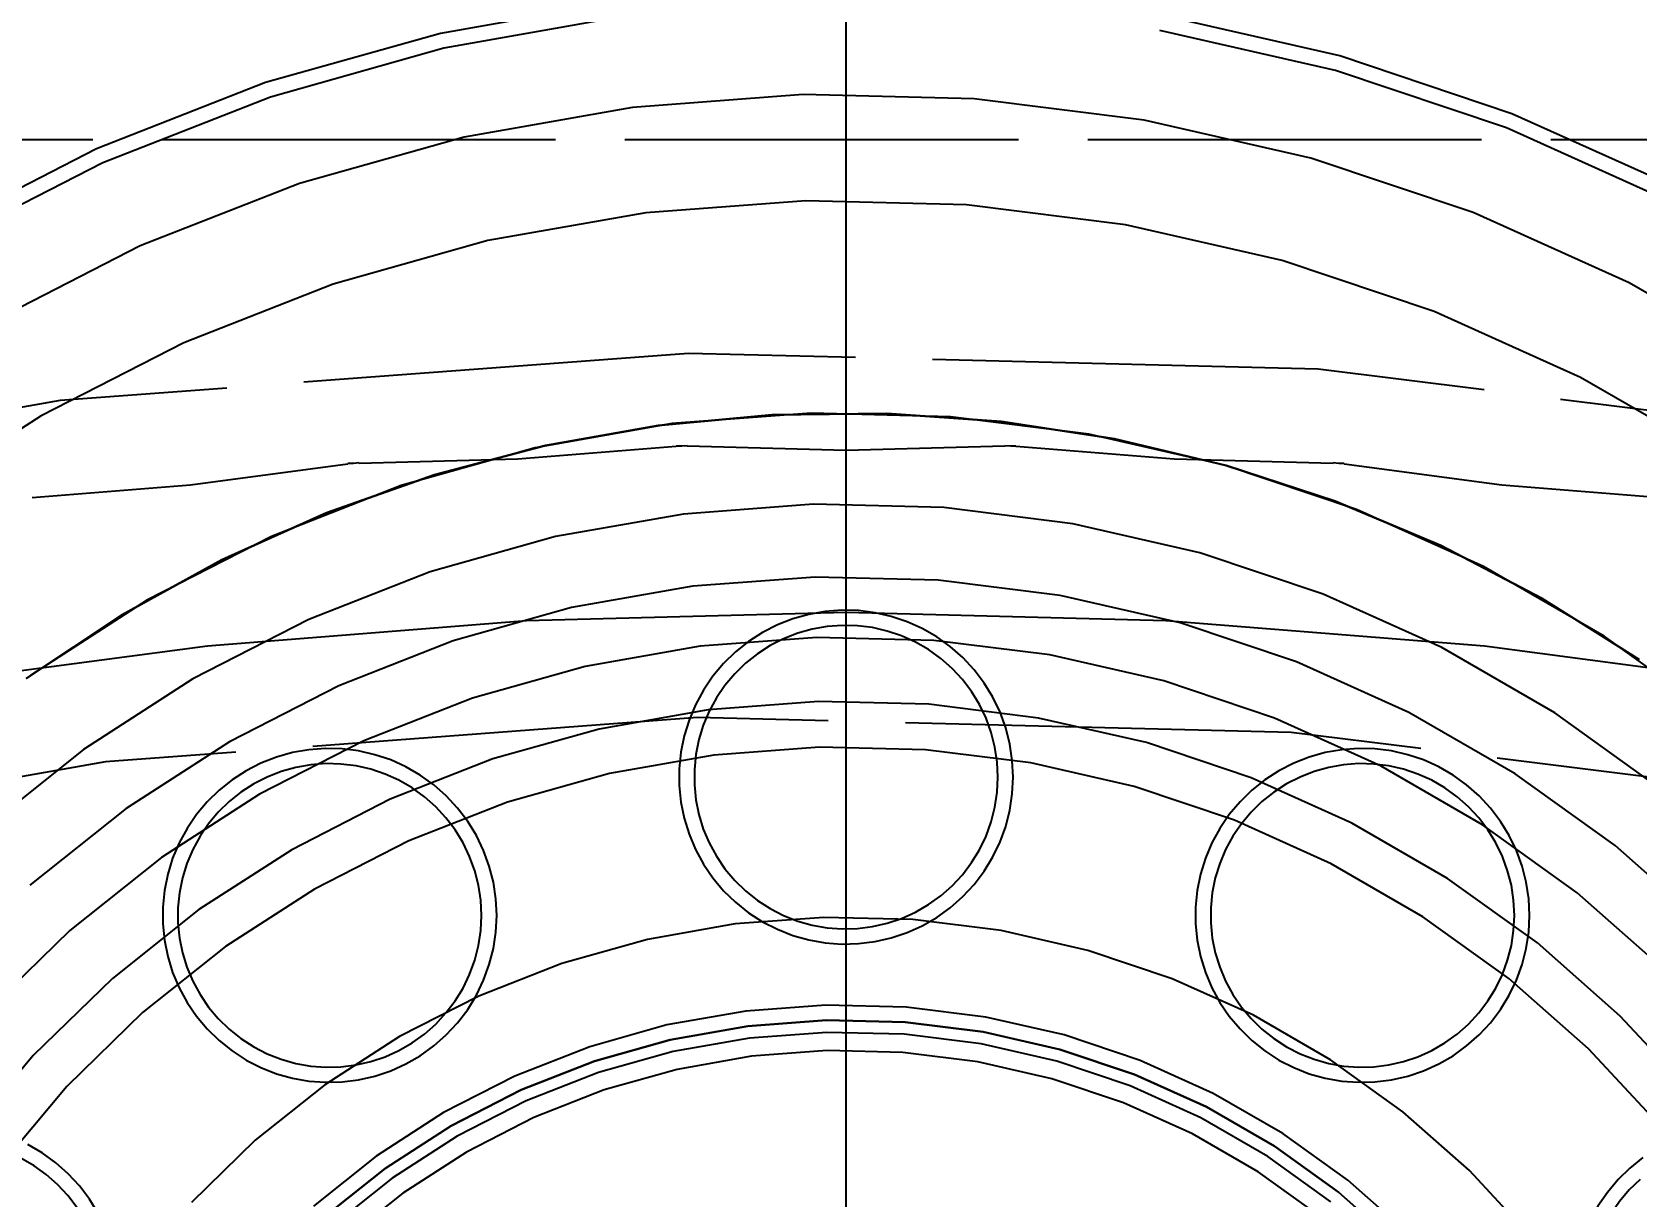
# Model space of a CAD drawing. Header units: millimetres. Extents: x -9 to 243, y -53 to 196.
# Drawn here: x 22.57 to 27.85, y 147.72 to 151.55 of the extents above; entities that cross this region are included whole.
import ezdxf

# ---------------------------------------------------------------- set-up
doc = ezdxf.new("R2010")
doc.units = ezdxf.units.MM
doc.linetypes.add('DASHED', pattern=[1.524, 1.27, -0.254])
doc.layers.add('DIMS', color=3, linetype='CONTINUOUS')
doc.layers.add('HIDDEN', color=8, linetype='DASHED')
doc.styles.add('OpenSansCondensed-Light', font='OpenSansCondensed-Light.ttf')
doc.dimstyles.new('EZDXF', dxfattribs={"dimtxt": 0.25, "dimasz": 0.175, "dimexe": 0.375, "dimexo": 0.125, "dimgap": 0.1, "dimtad": 1, "dimlfac": 100, "dimzin": 12, "dimdsep": 46, "dimtxsty": 'OpenSansCondensed-Light', "dimblk": 'ARCHTICK', "dimcen": 2.5, "dimazin": 3, "dimtfac": 0.5, "dimtmove": 2, "dimatfit": 3})

# ---------------------------------------------------------------- blocks, each defined once
blk = doc.blocks.new('_ARCHTICK')
at = {"color": 0, "linetype": 'BYBLOCK', "const_width": 0.15}
blk.add_lwpolyline([(-0.5, -0.5), (0.5, 0.5)], dxfattribs=at)

msp = doc.modelspace()

# ---------------------------------------------------------------- linework, layer by layer
at = {"layer": 'HIDDEN'}
for points in [[(24.50394, 151.65344), (23.91487, 151.54957), (23.33908, 151.38756), (22.78228, 151.16904), (22.25, 150.89615), (21.74754, 150.57163), (21.27988, 150.19869), (20.85169, 149.78104), (20.4672, 149.32283), (20.13025, 148.82861), (19.84419, 148.3033), (19.61184, 147.75212)], [(24.50394, 151.65344), (23.91487, 151.54957), (23.33908, 151.38756), (22.78228, 151.16904), (22.25, 150.89615), (21.74754, 150.57163), (21.27988, 150.19869), (20.85169, 149.78104), (20.4672, 149.32283), (20.13025, 148.82861), (19.84419, 148.3033), (19.61184, 147.75212)], [(24.50394, 151.65344), (23.91487, 151.54957), (23.33908, 151.38756), (22.78228, 151.16904), (22.25, 150.89615), (21.74754, 150.57163), (21.27988, 150.19869), (20.85169, 149.78104), (20.4672, 149.32283), (20.13025, 148.82861), (19.84419, 148.3033), (19.61184, 147.75212)], [(24.50394, 151.65344), (23.91487, 151.54957), (23.33908, 151.38756), (22.78228, 151.16904), (22.25, 150.89615), (21.74754, 150.57163), (21.27988, 150.19869), (20.85169, 149.78104), (20.4672, 149.32283), (20.13025, 148.82861), (19.84419, 148.3033), (19.61184, 147.75212)], [(24.51015, 151.60382), (23.926, 151.50082), (23.355, 151.34017), (22.80284, 151.12346), (22.275, 150.85285), (21.77673, 150.53103), (21.31297, 150.1612), (20.88834, 149.74703), (20.50706, 149.29264), (20.17292, 148.80254), (19.88924, 148.28161), (19.65883, 147.73502)], [(24.51015, 151.60382), (23.926, 151.50082), (23.355, 151.34017), (22.80284, 151.12346), (22.275, 150.85285), (21.77673, 150.53103), (21.31297, 150.1612), (20.88834, 149.74703), (20.50706, 149.29264), (20.17292, 148.80254), (19.88924, 148.28161), (19.65883, 147.73502)], [(31.25, 145.7), (31.22018, 146.29741), (31.13103, 146.88888), (30.98344, 147.46853), (30.77886, 148.03061), (30.51933, 148.56952), (30.20743, 149.07992), (29.84627, 149.55673), (29.43942, 149.9952), (28.99094, 150.39099), (28.50528, 150.74016), (27.98726, 151.03923), (27.44205, 151.28524), (26.87504, 151.47575), (26.29189, 151.60885)], [(31.25, 145.7), (31.22018, 146.29741), (31.13103, 146.88888), (30.98344, 147.46853), (30.77886, 148.03061), (30.51933, 148.56952), (30.20743, 149.07992), (29.84627, 149.55673), (29.43942, 149.9952), (28.99094, 150.39099), (28.50528, 150.74016), (27.98726, 151.03923), (27.44205, 151.28524), (26.87504, 151.47575), (26.29189, 151.60885)], [(31.25, 145.7), (31.22018, 146.29741), (31.13103, 146.88888), (30.98344, 147.46853), (30.77886, 148.03061), (30.51933, 148.56952), (30.20743, 149.07992), (29.84627, 149.55673), (29.43942, 149.9952), (28.99094, 150.39099), (28.50528, 150.74016), (27.98726, 151.03923), (27.44205, 151.28524), (26.87504, 151.47575), (26.29189, 151.60885)], [(31.25, 145.7), (31.22018, 146.29741), (31.13103, 146.88888), (30.98344, 147.46853), (30.77886, 148.03061), (30.51933, 148.56952), (30.20743, 149.07992), (29.84627, 149.55673), (29.43942, 149.9952), (28.99094, 150.39099), (28.50528, 150.74016), (27.98726, 151.03923), (27.44205, 151.28524), (26.87504, 151.47575), (26.29189, 151.60885)], [(31.2, 145.7), (31.17043, 146.29243), (31.08203, 146.87897), (30.93566, 147.45379), (30.73278, 148.01119), (30.47542, 148.54561), (30.16612, 149.05175), (29.80796, 149.52459), (29.40451, 149.95941), (28.95976, 150.3519), (28.47815, 150.69815), (27.96445, 150.99474), (27.42378, 151.2387), (26.8615, 151.42761), (26.28321, 151.55961)], [(31.2, 145.7), (31.17043, 146.29243), (31.08203, 146.87897), (30.93566, 147.45379), (30.73278, 148.01119), (30.47542, 148.54561), (30.16612, 149.05175), (29.80796, 149.52459), (29.40451, 149.95941), (28.95976, 150.3519), (28.47815, 150.69815), (27.96445, 150.99474), (27.42378, 151.2387), (26.8615, 151.42761), (26.28321, 151.55961)], [(28.31539, 150.44615), (27.82759, 150.72778), (27.31418, 150.95944), (26.78025, 151.13883), (26.23111, 151.26416), (25.67223, 151.3342), (25.10914, 151.34824), (24.54746, 151.30615), (23.99276, 151.20834), (23.45055, 151.05579), (22.92623, 150.85001), (22.425, 150.59304), (21.95185, 150.28745), (21.51148, 149.93626), (21.10826, 149.54298), (20.7462, 149.11149), (20.42891, 148.64611), (20.15953, 148.15144), (19.94074, 147.63241), (19.77471, 147.09418), (19.66311, 146.54209)], [(28.31539, 150.44615), (27.82759, 150.72778), (27.31418, 150.95944), (26.78025, 151.13883), (26.23111, 151.26416), (25.67223, 151.3342), (25.10914, 151.34824), (24.54746, 151.30615), (23.99276, 151.20834), (23.45055, 151.05579), (22.92623, 150.85001), (22.425, 150.59304), (21.95185, 150.28745), (21.51148, 149.93626), (21.10826, 149.54298), (20.7462, 149.11149), (20.42891, 148.64611), (20.15953, 148.15144), (19.94074, 147.63241), (19.77471, 147.09418), (19.66311, 146.54209)], [(19.95, 151.2), (30.55, 151.2)], [(19.95, 151.2), (30.55, 151.2)], [(21.5, 151.2), (29, 151.2)], [(21.5, 151.2), (29, 151.2)], [(28.1255, 150.15214), (27.66792, 150.41632), (27.18631, 150.63363), (26.68545, 150.80191), (26.17034, 150.91948), (25.64607, 150.98518), (25.11787, 150.99835), (24.59098, 150.95887), (24.07064, 150.86712), (23.56202, 150.72401), (23.07018, 150.53098), (22.6, 150.28993), (22.15616, 150.00327)], [(28.1255, 150.15214), (27.66792, 150.41632), (27.18631, 150.63363), (26.68545, 150.80191), (26.17034, 150.91948), (25.64607, 150.98518), (25.11787, 150.99835), (24.59098, 150.95887), (24.07064, 150.86712), (23.56202, 150.72401), (23.07018, 150.53098), (22.6, 150.28993), (22.15616, 150.00327)], [(46.05207, 129.7), (45.9487, 131.77122), (45.63961, 133.82185), (45.12789, 135.83152), (44.41861, 137.78025), (43.51882, 139.64867), (42.43747, 141.41822), (41.18531, 143.07131), (39.77477, 144.59151), (38.21988, 145.96371), (36.53608, 147.17428), (34.74012, 148.21117), (32.84985, 149.0641), (30.88404, 149.72457), (28.86224, 150.18604), (26.80454, 150.4439), (24.73139, 150.4956), (22.66339, 150.34063), (20.6211, 149.98052), (18.62482, 149.41885), (16.69438, 148.66121), (14.84897, 147.71512), (13.10693, 146.58999)], [(46.05207, 129.7), (45.9487, 131.77122), (45.63961, 133.82185), (45.12789, 135.83152), (44.41861, 137.78025), (43.51882, 139.64867), (42.43747, 141.41822), (41.18531, 143.07131), (39.77477, 144.59151), (38.21988, 145.96371), (36.53608, 147.17428), (34.74012, 148.21117), (32.84985, 149.0641), (30.88404, 149.72457), (28.86224, 150.18604), (26.80454, 150.4439), (24.73139, 150.4956), (22.66339, 150.34063), (20.6211, 149.98052), (18.62482, 149.41885), (16.69438, 148.66121), (14.84897, 147.71512), (13.10693, 146.58999)], [(28.11805, 149.29642), (27.74571, 149.56412), (27.34857, 149.79341), (26.93057, 149.98202), (26.49587, 150.12807), (26.04878, 150.23012), (25.59376, 150.28714), (25.13532, 150.29857), (24.67802, 150.2643), (24.2264, 150.18467), (23.78496, 150.06047), (23.35808, 149.89293), (22.95, 149.68372), (22.56478, 149.43491)], [(28.11805, 149.29642), (27.74571, 149.56412), (27.34857, 149.79341), (26.93057, 149.98202), (26.49587, 150.12807), (26.04878, 150.23012), (25.59376, 150.28714), (25.13532, 150.29857), (24.67802, 150.2643), (24.2264, 150.18467), (23.78496, 150.06047), (23.35808, 149.89293), (22.95, 149.68372), (22.56478, 149.43491)], [(27.8612, 149.48703), (27.54202, 149.68831), (27.20742, 149.86275), (26.85964, 150.00918), (26.50103, 150.12661), (26.13401, 150.21426), (25.76103, 150.27153), (25.38462, 150.29803), (25.0073, 150.29359), (24.63161, 150.25825), (24.26009, 150.19222), (23.89523, 150.09597), (23.53948, 149.97014), (23.19524, 149.81558), (22.86483, 149.63332), (22.55047, 149.42459)], [(22.55047, 149.42459), (22.86483, 149.63332), (23.19524, 149.81558), (23.53948, 149.97014), (23.89523, 150.09597), (24.26009, 150.19222), (24.63161, 150.25825), (25.0073, 150.29359), (25.38462, 150.29803), (25.76103, 150.27153), (26.13401, 150.21426), (26.50103, 150.12661), (26.85964, 150.00918), (27.20742, 149.86275), (27.54202, 149.68831), (27.8612, 149.48703)], [(24.16938, 150.14733), (23.64666, 150.13353)], [(24.16938, 150.14733), (23.64666, 150.13353)], [(24.69064, 150.1887), (24.16938, 150.14733)], [(24.69064, 150.1887), (24.16938, 150.14733)], [(24.69064, 150.1887), (24.69069, 150.19064)], [(24.69064, 150.1887), (24.69069, 150.19064)], [(24.70894, 150.19016), (24.69069, 150.19064)], [(24.70894, 150.19016), (24.69069, 150.19064)], [(24.72713, 150.1916), (24.70894, 150.19016)], [(24.72713, 150.1916), (24.70894, 150.19016)], [(24.72728, 150.18967), (24.72713, 150.1916)], [(24.72728, 150.18967), (24.72713, 150.1916)], [(25.25, 150.17587), (24.72728, 150.18967)], [(25.25, 150.17587), (24.72728, 150.18967)], [(25.77272, 150.18967), (25.25, 150.17587)], [(25.77272, 150.18967), (25.25, 150.17587)], [(25.77272, 150.18967), (25.77287, 150.1916)], [(25.77272, 150.18967), (25.77287, 150.1916)], [(25.79106, 150.19016), (25.77287, 150.1916)], [(25.79106, 150.19016), (25.77287, 150.1916)], [(25.80931, 150.19064), (25.79106, 150.19016)], [(25.80931, 150.19064), (25.79106, 150.19016)], [(25.80936, 150.1887), (25.80931, 150.19064)], [(25.80936, 150.1887), (25.80931, 150.19064)], [(26.33062, 150.14733), (25.80936, 150.1887)], [(26.33062, 150.14733), (25.80936, 150.1887)], [(26.85334, 150.13353), (26.33062, 150.14733)], [(26.85334, 150.13353), (26.33062, 150.14733)], [(23.61012, 150.13063), (23.09177, 150.06181)], [(23.61012, 150.13063), (23.09177, 150.06181)], [(23.62831, 150.13305), (23.61007, 150.13256)], [(23.62831, 150.13305), (23.61007, 150.13256)], [(23.61012, 150.13063), (23.61007, 150.13256)], [(23.61012, 150.13063), (23.61007, 150.13256)], [(23.6464, 150.13545), (23.62831, 150.13305)], [(23.6464, 150.13545), (23.62831, 150.13305)], [(23.64666, 150.13353), (23.6464, 150.13545)], [(23.64666, 150.13353), (23.6464, 150.13545)], [(26.85334, 150.13353), (26.8536, 150.13545)], [(26.85334, 150.13353), (26.8536, 150.13545)], [(26.87169, 150.13305), (26.8536, 150.13545)], [(26.87169, 150.13305), (26.8536, 150.13545)], [(26.88993, 150.13256), (26.87169, 150.13305)], [(26.88993, 150.13256), (26.87169, 150.13305)], [(26.88988, 150.13063), (26.88993, 150.13256)], [(26.88988, 150.13063), (26.88993, 150.13256)], [(27.40823, 150.06181), (26.88988, 150.13063)], [(27.40823, 150.06181), (26.88988, 150.13063)], [(23.09177, 150.06181), (22.57051, 150.02044)], [(23.09177, 150.06181), (22.57051, 150.02044)], [(27.92949, 150.02044), (27.40823, 150.06181)], [(27.92949, 150.02044), (27.40823, 150.06181)], [(27.93101, 149.06188), (27.58295, 149.31211), (27.21171, 149.52645), (26.82097, 149.70276), (26.41461, 149.83928), (25.99669, 149.93467), (25.57134, 149.98798), (25.1428, 149.99866), (24.71532, 149.96663), (24.29316, 149.89219), (23.88051, 149.77609), (23.48147, 149.61948), (23.1, 149.42391), (22.7399, 149.19133), (22.40475, 148.92406)], [(27.93101, 149.06188), (27.58295, 149.31211), (27.21171, 149.52645), (26.82097, 149.70276), (26.41461, 149.83928), (25.99669, 149.93467), (25.57134, 149.98798), (25.1428, 149.99866), (24.71532, 149.96663), (24.29316, 149.89219), (23.88051, 149.77609), (23.48147, 149.61948), (23.1, 149.42391), (22.7399, 149.19133), (22.40475, 148.92406)], [(28.08484, 148.60642), (27.78137, 148.87424), (27.45274, 149.11051), (27.10222, 149.31288), (26.73328, 149.47935), (26.34961, 149.60825), (25.95501, 149.69832), (25.5534, 149.74865), (25.14878, 149.75874), (24.74516, 149.72849), (24.34657, 149.65821), (23.95694, 149.54859), (23.58017, 149.40071), (23.22, 149.21606), (22.88, 148.99647), (22.56356, 148.74411)], [(28.08484, 148.60642), (27.78137, 148.87424), (27.45274, 149.11051), (27.10222, 149.31288), (26.73328, 149.47935), (26.34961, 149.60825), (25.95501, 149.69832), (25.5534, 149.74865), (25.14878, 149.75874), (24.74516, 149.72849), (24.34657, 149.65821), (23.95694, 149.54859), (23.58017, 149.40071), (23.22, 149.21606), (22.88, 148.99647), (22.56356, 148.74411)], [(28.08484, 148.60642), (27.78137, 148.87424), (27.45274, 149.11051), (27.10222, 149.31288), (26.73328, 149.47935), (26.34961, 149.60825), (25.95501, 149.69832), (25.5534, 149.74865), (25.14878, 149.75874), (24.74516, 149.72849), (24.34657, 149.65821), (23.95694, 149.54859), (23.58017, 149.40071), (23.22, 149.21606), (22.88, 148.99647), (22.56356, 148.74411)], [(28.08484, 148.60642), (27.78137, 148.87424), (27.45274, 149.11051), (27.10222, 149.31288), (26.73328, 149.47935), (26.34961, 149.60825), (25.95501, 149.69832), (25.5534, 149.74865), (25.14878, 149.75874), (24.74516, 149.72849), (24.34657, 149.65821), (23.95694, 149.54859), (23.58017, 149.40071), (23.22, 149.21606), (22.88, 148.99647), (22.56356, 148.74411)], [(24.19754, 149.61456), (23.148, 149.53126)], [(24.19754, 149.61456), (23.148, 149.53126)], [(25.25, 149.64235), (24.19754, 149.61456)], [(25.25, 149.64235), (24.19754, 149.61456)], [(25.8, 149.1), (25.79727, 149.15476), (25.78909, 149.20898), (25.77557, 149.26212), (25.75681, 149.31364), (25.73302, 149.36304), (25.70443, 149.40983), (25.67132, 149.45353), (25.63403, 149.49373), (25.59292, 149.53001), (25.5484, 149.56201), (25.50092, 149.58943), (25.45094, 149.61198), (25.39896, 149.62944), (25.34551, 149.64164), (25.2911, 149.64846), (25.23629, 149.64983), (25.18161, 149.64573), (25.12761, 149.63621), (25.07483, 149.62136), (25.02379, 149.60133), (24.975, 149.57631), (24.92894, 149.54657), (24.88607, 149.51238), (24.84682, 149.4741), (24.81158, 149.43209), (24.78069, 149.38679), (24.75447, 149.33864), (24.73317, 149.28811), (24.71701, 149.23572), (24.70614, 149.18197), (24.70068, 149.12742), (24.70068, 149.07258), (24.70614, 149.01803), (24.71701, 148.96428), (24.73317, 148.91189), (24.75447, 148.86136), (24.78069, 148.81321), (24.81158, 148.76791), (24.84682, 148.7259), (24.88607, 148.68762), (24.92894, 148.65343), (24.975, 148.62369), (25.02379, 148.59867), (25.07483, 148.57864), (25.12761, 148.56379), (25.18161, 148.55427), (25.23629, 148.55017), (25.2911, 148.55154), (25.34551, 148.55836), (25.39896, 148.57056), (25.45094, 148.58802), (25.50092, 148.61057), (25.5484, 148.63799), (25.59292, 148.66999), (25.63403, 148.70627), (25.67132, 148.74647), (25.70443, 148.79017), (25.73302, 148.83696), (25.75681, 148.88636), (25.77557, 148.93788), (25.78909, 148.99102), (25.79727, 149.04524), (25.8, 149.1)], [(25.8, 149.1), (25.79727, 149.15476), (25.78909, 149.20898), (25.77557, 149.26212), (25.75681, 149.31364), (25.73302, 149.36304), (25.70443, 149.40983), (25.67132, 149.45353), (25.63403, 149.49373), (25.59292, 149.53001), (25.5484, 149.56201), (25.50092, 149.58943), (25.45094, 149.61198), (25.39896, 149.62944), (25.34551, 149.64164), (25.2911, 149.64846), (25.23629, 149.64983), (25.18161, 149.64573), (25.12761, 149.63621), (25.07483, 149.62136), (25.02379, 149.60133), (24.975, 149.57631), (24.92894, 149.54657), (24.88607, 149.51238), (24.84682, 149.4741), (24.81158, 149.43209), (24.78069, 149.38679), (24.75447, 149.33864), (24.73317, 149.28811), (24.71701, 149.23572), (24.70614, 149.18197), (24.70068, 149.12742), (24.70068, 149.07258), (24.70614, 149.01803), (24.71701, 148.96428), (24.73317, 148.91189), (24.75447, 148.86136), (24.78069, 148.81321), (24.81158, 148.76791), (24.84682, 148.7259), (24.88607, 148.68762), (24.92894, 148.65343), (24.975, 148.62369), (25.02379, 148.59867), (25.07483, 148.57864), (25.12761, 148.56379), (25.18161, 148.55427), (25.23629, 148.55017), (25.2911, 148.55154), (25.34551, 148.55836), (25.39896, 148.57056), (25.45094, 148.58802), (25.50092, 148.61057), (25.5484, 148.63799), (25.59292, 148.66999), (25.63403, 148.70627), (25.67132, 148.74647), (25.70443, 148.79017), (25.73302, 148.83696), (25.75681, 148.88636), (25.77557, 148.93788), (25.78909, 148.99102), (25.79727, 149.04524), (25.8, 149.1)], [(26.30246, 149.61456), (25.25, 149.64235)], [(26.30246, 149.61456), (25.25, 149.64235)], [(27.352, 149.53126), (26.30246, 149.61456)], [(27.352, 149.53126), (26.30246, 149.61456)], [(27.94588, 148.46395), (27.65728, 148.71863), (27.34476, 148.94332), (27.01142, 149.13577), (26.66057, 149.29408), (26.29571, 149.41667), (25.92045, 149.50232), (25.53853, 149.55018), (25.15374, 149.55978), (24.76991, 149.53101), (24.39085, 149.46417), (24.02033, 149.35993), (23.66203, 149.2193), (23.31951, 149.0437), (22.99618, 148.83487), (22.69525, 148.59489), (22.4197, 148.32613)], [(27.94588, 148.46395), (27.65728, 148.71863), (27.34476, 148.94332), (27.01142, 149.13577), (26.66057, 149.29408), (26.29571, 149.41667), (25.92045, 149.50232), (25.53853, 149.55018), (25.15374, 149.55978), (24.76991, 149.53101), (24.39085, 149.46417), (24.02033, 149.35993), (23.66203, 149.2193), (23.31951, 149.0437), (22.99618, 148.83487), (22.69525, 148.59489), (22.4197, 148.32613)], [(25.75, 149.1), (25.74752, 149.14978), (25.74009, 149.19907), (25.72779, 149.24738), (25.71074, 149.29422), (25.68911, 149.33913), (25.66312, 149.38166), (25.63302, 149.42139), (25.59912, 149.45793), (25.56174, 149.49092), (25.52127, 149.52001), (25.47811, 149.54494), (25.43267, 149.56544), (25.38542, 149.58131), (25.33682, 149.5924), (25.28737, 149.5986), (25.23753, 149.59984), (25.18783, 149.59612), (25.13874, 149.58746), (25.09076, 149.57396), (25.04436, 149.55575), (25, 149.53301), (24.95813, 149.50597), (24.91916, 149.47489), (24.88347, 149.44009), (24.85143, 149.4019), (24.82335, 149.36072), (24.79952, 149.31694), (24.78015, 149.27101), (24.76546, 149.22338), (24.75558, 149.17452), (24.75062, 149.12492), (24.75062, 149.07508), (24.75558, 149.02548), (24.76546, 148.97662), (24.78015, 148.92899), (24.79952, 148.88306), (24.82335, 148.83928), (24.85143, 148.7981), (24.88347, 148.75991), (24.91916, 148.72511), (24.95813, 148.69403), (25, 148.66699), (25.04436, 148.64425), (25.09076, 148.62604), (25.13874, 148.61254), (25.18783, 148.60388), (25.23753, 148.60016), (25.28737, 148.6014), (25.33682, 148.6076), (25.38542, 148.61869), (25.43267, 148.63456), (25.47811, 148.65506), (25.52127, 148.67999), (25.56174, 148.70908), (25.59912, 148.74207), (25.63302, 148.77861), (25.66312, 148.81834), (25.68911, 148.86087), (25.71074, 148.90578), (25.72779, 148.95262), (25.74009, 149.00093), (25.74752, 149.05022), (25.75, 149.1)], [(23.148, 149.53126), (22.10433, 149.39269)], [(23.148, 149.53126), (22.10433, 149.39269)], [(28.39567, 149.39269), (27.352, 149.53126)], [(28.39567, 149.39269), (27.352, 149.53126)], [(28.04606, 148.04617), (27.79856, 148.31291), (27.52574, 148.55368), (27.23029, 148.76609), (26.91517, 148.94803), (26.58349, 149.09769), (26.23857, 149.21358), (25.88382, 149.29455), (25.52276, 149.33979), (25.159, 149.34887), (24.79615, 149.32167), (24.4378, 149.25849), (24.08752, 149.15993), (23.7488, 149.027), (23.425, 148.86099), (23.11934, 148.66357), (22.83485, 148.4367), (22.57436, 148.18263), (22.34047, 147.90389)], [(28.04606, 148.04617), (27.79856, 148.31291), (27.52574, 148.55368), (27.23029, 148.76609), (26.91517, 148.94803), (26.58349, 149.09769), (26.23857, 149.21358), (25.88382, 149.29455), (25.52276, 149.33979), (25.159, 149.34887), (24.79615, 149.32167), (24.4378, 149.25849), (24.08752, 149.15993), (23.7488, 149.027), (23.425, 148.86099), (23.11934, 148.66357), (22.83485, 148.4367), (22.57436, 148.18263), (22.34047, 147.90389)], [(44.85207, 129.7), (44.75466, 131.65174), (44.46341, 133.58407), (43.9812, 135.47781), (43.31284, 137.31412), (42.46496, 139.07477), (41.44599, 140.74224), (40.26605, 142.29997), (38.93688, 143.73247), (37.47169, 145.02551), (35.88503, 146.16624), (34.19267, 147.14333), (32.41144, 147.94705), (30.55903, 148.56942), (28.65386, 149.00427), (26.71486, 149.24726), (24.76131, 149.29597), (22.81261, 149.14994), (20.88813, 148.8106), (19.007, 148.28134), (17.18792, 147.5674), (15.44897, 146.67589), (13.80742, 145.61566), (12.27959, 144.39726)], [(44.85207, 129.7), (44.75466, 131.65174), (44.46341, 133.58407), (43.9812, 135.47781), (43.31284, 137.31412), (42.46496, 139.07477), (41.44599, 140.74224), (40.26605, 142.29997), (38.93688, 143.73247), (37.47169, 145.02551), (35.88503, 146.16624), (34.19267, 147.14333), (32.41144, 147.94705), (30.55903, 148.56942), (28.65386, 149.00427), (26.71486, 149.24726), (24.76131, 149.29597), (22.81261, 149.14994), (20.88813, 148.8106), (19.007, 148.28134), (17.18792, 147.5674), (15.44897, 146.67589), (13.80742, 145.61566), (12.27959, 144.39726)], [(27.93116, 147.94976), (27.69383, 148.20553), (27.43221, 148.43641), (27.14891, 148.64009), (26.84674, 148.81455), (26.52869, 148.95806), (26.19794, 149.06918), (25.85777, 149.14683), (25.51156, 149.19021), (25.16274, 149.19891), (24.8148, 149.17284), (24.47118, 149.11225), (24.1353, 149.01775), (23.8105, 148.89027), (23.5, 148.73109), (23.2069, 148.54178), (22.9341, 148.32423), (22.68432, 148.0806), (22.46004, 147.81332)], [(27.93116, 147.94976), (27.69383, 148.20553), (27.43221, 148.43641), (27.14891, 148.64009), (26.84674, 148.81455), (26.52869, 148.95806), (26.19794, 149.06918), (25.85777, 149.14683), (25.51156, 149.19021), (25.16274, 149.19891), (24.8148, 149.17284), (24.47118, 149.11225), (24.1353, 149.01775), (23.8105, 148.89027), (23.5, 148.73109), (23.2069, 148.54178), (22.9341, 148.32423), (22.68432, 148.0806), (22.46004, 147.81332)], [(27.93116, 147.94976), (27.69383, 148.20553), (27.43221, 148.43641), (27.14891, 148.64009), (26.84674, 148.81455), (26.52869, 148.95806), (26.19794, 149.06918), (25.85777, 149.14683), (25.51156, 149.19021), (25.16274, 149.19891), (24.8148, 149.17284), (24.47118, 149.11225), (24.1353, 149.01775), (23.8105, 148.89027), (23.5, 148.73109), (23.2069, 148.54178), (22.9341, 148.32423), (22.68432, 148.0806), (22.46004, 147.81332)], [(27.93116, 147.94976), (27.69383, 148.20553), (27.43221, 148.43641), (27.14891, 148.64009), (26.84674, 148.81455), (26.52869, 148.95806), (26.19794, 149.06918), (25.85777, 149.14683), (25.51156, 149.19021), (25.16274, 149.19891), (24.8148, 149.17284), (24.47118, 149.11225), (24.1353, 149.01775), (23.8105, 148.89027), (23.5, 148.73109), (23.2069, 148.54178), (22.9341, 148.32423), (22.68432, 148.0806), (22.46004, 147.81332)], [(24.1, 148.64449), (24.09727, 148.69925), (24.08909, 148.75347), (24.07557, 148.8066), (24.05681, 148.85813), (24.03302, 148.90753), (24.00443, 148.95431), (23.97132, 148.99802), (23.93403, 149.03821), (23.89292, 149.07449), (23.8484, 149.1065), (23.80092, 149.13392), (23.75094, 149.15647), (23.69896, 149.17393), (23.64551, 149.18613), (23.5911, 149.19295), (23.53629, 149.19432), (23.48161, 149.19022), (23.42761, 149.1807), (23.37483, 149.16585), (23.32379, 149.14581), (23.275, 149.1208), (23.22894, 149.09105), (23.18607, 149.05687), (23.14682, 149.01858), (23.11158, 148.97658), (23.08069, 148.93128), (23.05447, 148.88312), (23.03317, 148.8326), (23.01701, 148.7802), (23.00614, 148.72646), (23.00068, 148.6719), (23.00068, 148.61707), (23.00614, 148.56251), (23.01701, 148.50877), (23.03317, 148.45638), (23.05447, 148.40585), (23.08069, 148.3577), (23.11158, 148.31239), (23.14682, 148.27039), (23.18607, 148.23211), (23.22894, 148.19792), (23.275, 148.16817), (23.32379, 148.14316), (23.37483, 148.12313), (23.42761, 148.10828), (23.48161, 148.09875), (23.53629, 148.09466), (23.5911, 148.09602), (23.64551, 148.10284), (23.69896, 148.11504), (23.75094, 148.13251), (23.80092, 148.15506), (23.8484, 148.18247), (23.89292, 148.21448), (23.93403, 148.25076), (23.97132, 148.29095), (24.00443, 148.33466), (24.03302, 148.38145), (24.05681, 148.43085), (24.07557, 148.48237), (24.08909, 148.53551), (24.09727, 148.58972), (24.1, 148.64449)], [(24.1, 148.64449), (24.09727, 148.69925), (24.08909, 148.75347), (24.07557, 148.8066), (24.05681, 148.85813), (24.03302, 148.90753), (24.00443, 148.95431), (23.97132, 148.99802), (23.93403, 149.03821), (23.89292, 149.07449), (23.8484, 149.1065), (23.80092, 149.13392), (23.75094, 149.15647), (23.69896, 149.17393), (23.64551, 149.18613), (23.5911, 149.19295), (23.53629, 149.19432), (23.48161, 149.19022), (23.42761, 149.1807), (23.37483, 149.16585), (23.32379, 149.14581), (23.275, 149.1208), (23.22894, 149.09105), (23.18607, 149.05687), (23.14682, 149.01858), (23.11158, 148.97658), (23.08069, 148.93128), (23.05447, 148.88312), (23.03317, 148.8326), (23.01701, 148.7802), (23.00614, 148.72646), (23.00068, 148.6719), (23.00068, 148.61707), (23.00614, 148.56251), (23.01701, 148.50877), (23.03317, 148.45638), (23.05447, 148.40585), (23.08069, 148.3577), (23.11158, 148.31239), (23.14682, 148.27039), (23.18607, 148.23211), (23.22894, 148.19792), (23.275, 148.16817), (23.32379, 148.14316), (23.37483, 148.12313), (23.42761, 148.10828), (23.48161, 148.09875), (23.53629, 148.09466), (23.5911, 148.09602), (23.64551, 148.10284), (23.69896, 148.11504), (23.75094, 148.13251), (23.80092, 148.15506), (23.8484, 148.18247), (23.89292, 148.21448), (23.93403, 148.25076), (23.97132, 148.29095), (24.00443, 148.33466), (24.03302, 148.38145), (24.05681, 148.43085), (24.07557, 148.48237), (24.08909, 148.53551), (24.09727, 148.58972), (24.1, 148.64449)], [(27.5, 148.64449), (27.49727, 148.69925), (27.48909, 148.75347), (27.47557, 148.8066), (27.45681, 148.85813), (27.43302, 148.90753), (27.40443, 148.95431), (27.37132, 148.99802), (27.33403, 149.03821), (27.29292, 149.07449), (27.2484, 149.1065), (27.20092, 149.13392), (27.15094, 149.15647), (27.09896, 149.17393), (27.04551, 149.18613), (26.9911, 149.19295), (26.93629, 149.19432), (26.88161, 149.19022), (26.82761, 149.1807), (26.77483, 149.16585), (26.72379, 149.14581), (26.675, 149.1208), (26.62894, 149.09105), (26.58607, 149.05687), (26.54682, 149.01858), (26.51158, 148.97658), (26.48069, 148.93128), (26.45447, 148.88312), (26.43317, 148.8326), (26.41701, 148.7802), (26.40614, 148.72646), (26.40068, 148.6719), (26.40068, 148.61707), (26.40614, 148.56251), (26.41701, 148.50877), (26.43317, 148.45638), (26.45447, 148.40585), (26.48069, 148.3577), (26.51158, 148.31239), (26.54682, 148.27039), (26.58607, 148.23211), (26.62894, 148.19792), (26.675, 148.16817), (26.72379, 148.14316), (26.77483, 148.12313), (26.82761, 148.10828), (26.88161, 148.09875), (26.93629, 148.09466), (26.9911, 148.09602), (27.04551, 148.10284), (27.09896, 148.11504), (27.15094, 148.13251), (27.20092, 148.15506), (27.2484, 148.18247), (27.29292, 148.21448), (27.33403, 148.25076), (27.37132, 148.29095), (27.40443, 148.33466), (27.43302, 148.38145), (27.45681, 148.43085), (27.47557, 148.48237), (27.48909, 148.53551), (27.49727, 148.58972), (27.5, 148.64449)], [(27.5, 148.64449), (27.49727, 148.69925), (27.48909, 148.75347), (27.47557, 148.8066), (27.45681, 148.85813), (27.43302, 148.90753), (27.40443, 148.95431), (27.37132, 148.99802), (27.33403, 149.03821), (27.29292, 149.07449), (27.2484, 149.1065), (27.20092, 149.13392), (27.15094, 149.15647), (27.09896, 149.17393), (27.04551, 149.18613), (26.9911, 149.19295), (26.93629, 149.19432), (26.88161, 149.19022), (26.82761, 149.1807), (26.77483, 149.16585), (26.72379, 149.14581), (26.675, 149.1208), (26.62894, 149.09105), (26.58607, 149.05687), (26.54682, 149.01858), (26.51158, 148.97658), (26.48069, 148.93128), (26.45447, 148.88312), (26.43317, 148.8326), (26.41701, 148.7802), (26.40614, 148.72646), (26.40068, 148.6719), (26.40068, 148.61707), (26.40614, 148.56251), (26.41701, 148.50877), (26.43317, 148.45638), (26.45447, 148.40585), (26.48069, 148.3577), (26.51158, 148.31239), (26.54682, 148.27039), (26.58607, 148.23211), (26.62894, 148.19792), (26.675, 148.16817), (26.72379, 148.14316), (26.77483, 148.12313), (26.82761, 148.10828), (26.88161, 148.09875), (26.93629, 148.09466), (26.9911, 148.09602), (27.04551, 148.10284), (27.09896, 148.11504), (27.15094, 148.13251), (27.20092, 148.15506), (27.2484, 148.18247), (27.29292, 148.21448), (27.33403, 148.25076), (27.37132, 148.29095), (27.40443, 148.33466), (27.43302, 148.38145), (27.45681, 148.43085), (27.47557, 148.48237), (27.48909, 148.53551), (27.49727, 148.58972), (27.5, 148.64449)], [(24.05, 148.64449), (24.04752, 148.69427), (24.04009, 148.74356), (24.02779, 148.79186), (24.01074, 148.8387), (23.98911, 148.88361), (23.96312, 148.92615), (23.93302, 148.96588), (23.89912, 149.00242), (23.86174, 149.0354), (23.82127, 149.0645), (23.77811, 149.08942), (23.73267, 149.10992), (23.68542, 149.1258), (23.63682, 149.13689), (23.58737, 149.14309), (23.53753, 149.14433), (23.48783, 149.14061), (23.43874, 149.13195), (23.39076, 149.11845), (23.34436, 149.10024), (23.3, 149.0775), (23.25813, 149.05046), (23.21916, 149.01938), (23.18347, 148.98457), (23.15143, 148.94639), (23.12335, 148.9052), (23.09952, 148.86143), (23.08015, 148.8155), (23.06546, 148.76787), (23.05558, 148.71901), (23.05062, 148.66941), (23.05062, 148.61956), (23.05558, 148.56997), (23.06546, 148.52111), (23.08015, 148.47348), (23.09952, 148.42754), (23.12335, 148.38377), (23.15143, 148.34258), (23.18347, 148.3044), (23.21916, 148.2696), (23.25813, 148.23852), (23.3, 148.21147), (23.34436, 148.18873), (23.39076, 148.17052), (23.43874, 148.15702), (23.48783, 148.14837), (23.53753, 148.14464), (23.58737, 148.14588), (23.63682, 148.15208), (23.68542, 148.16317), (23.73267, 148.17905), (23.77811, 148.19955), (23.82127, 148.22447), (23.86174, 148.25357), (23.89912, 148.28655), (23.93302, 148.32309), (23.96312, 148.36283), (23.98911, 148.40536), (24.01074, 148.45027), (24.02779, 148.49711), (24.04009, 148.54541), (24.04752, 148.5947), (24.05, 148.64449)], [(27.45, 148.64449), (27.44752, 148.69427), (27.44009, 148.74356), (27.42779, 148.79186), (27.41074, 148.8387), (27.38911, 148.88361), (27.36312, 148.92615), (27.33302, 148.96588), (27.29912, 149.00242), (27.26174, 149.0354), (27.22127, 149.0645), (27.17811, 149.08942), (27.13267, 149.10992), (27.08542, 149.1258), (27.03682, 149.13689), (26.98737, 149.14309), (26.93753, 149.14433), (26.88783, 149.14061), (26.83874, 149.13195), (26.79076, 149.11845), (26.74436, 149.10024), (26.7, 149.0775), (26.65813, 149.05046), (26.61916, 149.01938), (26.58347, 148.98457), (26.55143, 148.94639), (26.52335, 148.9052), (26.49952, 148.86143), (26.48015, 148.8155), (26.46546, 148.76787), (26.45558, 148.71901), (26.45062, 148.66941), (26.45062, 148.61956), (26.45558, 148.56997), (26.46546, 148.52111), (26.48015, 148.47348), (26.49952, 148.42754), (26.52335, 148.38377), (26.55143, 148.34258), (26.58347, 148.3044), (26.61916, 148.2696), (26.65813, 148.23852), (26.7, 148.21147), (26.74436, 148.18873), (26.79076, 148.17052), (26.83874, 148.15702), (26.88783, 148.14837), (26.93753, 148.14464), (26.98737, 148.14588), (27.03682, 148.15208), (27.08542, 148.16317), (27.13267, 148.17905), (27.17811, 148.19955), (27.22127, 148.22447), (27.26174, 148.25357), (27.29912, 148.28655), (27.33302, 148.32309), (27.36312, 148.36283), (27.38911, 148.40536), (27.41074, 148.45027), (27.42779, 148.49711), (27.44009, 148.54541), (27.44752, 148.5947), (27.45, 148.64449)], [(27.50142, 147.58917), (27.30213, 147.80395), (27.08245, 147.99782), (26.84456, 148.16886), (26.59081, 148.31535), (26.32375, 148.43586), (26.04601, 148.52917), (25.76036, 148.59437), (25.46963, 148.6308), (25.17673, 148.63811), (24.88455, 148.61621), (24.59601, 148.56534), (24.31396, 148.48598), (24.04122, 148.37894), (23.78049, 148.24527), (23.53436, 148.0863), (23.30529, 147.90362), (23.09554, 147.69904)], [(27.50142, 147.58917), (27.30213, 147.80395), (27.08245, 147.99782), (26.84456, 148.16886), (26.59081, 148.31535), (26.32375, 148.43586), (26.04601, 148.52917), (25.76036, 148.59437), (25.46963, 148.6308), (25.17673, 148.63811), (24.88455, 148.61621), (24.59601, 148.56534), (24.31396, 148.48598), (24.04122, 148.37894), (23.78049, 148.24527), (23.53436, 148.0863), (23.30529, 147.90362), (23.09554, 147.69904)], [(27.10033, 147.59705), (26.90225, 147.77185), (26.68775, 147.92607), (26.45896, 148.05816), (26.21815, 148.16682), (25.96773, 148.25095), (25.71017, 148.30974), (25.44803, 148.34259), (25.18393, 148.34918), (24.92049, 148.32943), (24.66032, 148.28356), (24.40601, 148.21201), (24.16009, 148.11549), (23.925, 147.99497), (23.70308, 147.85164), (23.49653, 147.68692)], [(27.10033, 147.59705), (26.90225, 147.77185), (26.68775, 147.92607), (26.45896, 148.05816), (26.21815, 148.16682), (25.96773, 148.25095), (25.71017, 148.30974), (25.44803, 148.34259), (25.18393, 148.34918), (24.92049, 148.32943), (24.66032, 148.28356), (24.40601, 148.21201), (24.16009, 148.11549), (23.925, 147.99497), (23.70308, 147.85164), (23.49653, 147.68692)], [(27.06542, 147.56125), (26.87107, 147.73276), (26.66062, 147.88407), (26.43615, 148.01367), (26.19989, 148.12027), (25.95419, 148.20282), (25.70149, 148.2605), (25.4443, 148.29273), (25.18518, 148.29919), (24.92671, 148.27982), (24.67145, 148.23481), (24.42193, 148.16461), (24.18065, 148.06992), (23.95, 147.95167), (23.73227, 147.81104), (23.52962, 147.64943)], [(23.52962, 147.64943), (23.73227, 147.81104), (23.95, 147.95167), (24.18065, 148.06992), (24.42193, 148.16461), (24.67145, 148.23481), (24.92671, 148.27982), (25.18518, 148.29919), (25.4443, 148.29273), (25.70149, 148.2605), (25.95419, 148.20282), (26.19989, 148.12027), (26.43615, 148.01367), (26.66062, 147.88407), (26.87107, 147.73276), (27.06542, 147.56125)], [(27.06542, 147.56125), (26.87107, 147.73276), (26.66062, 147.88407), (26.43615, 148.01367), (26.19989, 148.12027), (25.95419, 148.20282), (25.70149, 148.2605), (25.4443, 148.29273), (25.18518, 148.29919), (24.92671, 148.27982), (24.67145, 148.23481), (24.42193, 148.16461), (24.18065, 148.06992), (23.95, 147.95167), (23.73227, 147.81104), (23.52962, 147.64943)], [(27.06542, 147.56125), (26.87107, 147.73276), (26.66062, 147.88407), (26.43615, 148.01367), (26.19989, 148.12027), (25.95419, 148.20282), (25.70149, 148.2605), (25.4443, 148.29273), (25.18518, 148.29919), (24.92671, 148.27982), (24.67145, 148.23481), (24.42193, 148.16461), (24.18065, 148.06992), (23.95, 147.95167), (23.73227, 147.81104), (23.52962, 147.64943)], [(26.84613, 147.70149), (26.63892, 147.85047), (26.4179, 147.97807), (26.18527, 148.08304), (25.94335, 148.16432), (25.69454, 148.22111), (25.44131, 148.25284), (25.18618, 148.2592), (24.93168, 148.24013), (24.68035, 148.19582), (24.43467, 148.12669), (24.19711, 148.03345), (23.97, 147.91703), (23.75562, 147.77856), (23.55608, 147.61944)], [(26.84613, 147.70149), (26.63892, 147.85047), (26.4179, 147.97807), (26.18527, 148.08304), (25.94335, 148.16432), (25.69454, 148.22111), (25.44131, 148.25284), (25.18618, 148.2592), (24.93168, 148.24013), (24.68035, 148.19582), (24.43467, 148.12669), (24.19711, 148.03345), (23.97, 147.91703), (23.75562, 147.77856), (23.55608, 147.61944)], [(26.80872, 147.65458), (26.60637, 147.80006), (26.39053, 147.92468), (26.16335, 148.02718), (25.9271, 148.10656), (25.68412, 148.16202), (25.43683, 148.19301), (25.18767, 148.19922), (24.93914, 148.1806), (24.6937, 148.13732), (24.45378, 148.06982), (24.22178, 147.97876), (24, 147.86506), (23.79064, 147.72985), (23.59579, 147.57445)], [(26.80872, 147.65458), (26.60637, 147.80006), (26.39053, 147.92468), (26.16335, 148.02718), (25.9271, 148.10656), (25.68412, 148.16202), (25.43683, 148.19301), (25.18767, 148.19922), (24.93914, 148.1806), (24.6937, 148.13732), (24.45378, 148.06982), (24.22178, 147.97876), (24, 147.86506), (23.79064, 147.72985), (23.59579, 147.57445)], [(22.85551, 147.4), (22.85278, 147.45476), (22.84461, 147.50898), (22.83108, 147.56212), (22.81233, 147.61364), (22.78854, 147.66304), (22.75994, 147.70983), (22.72684, 147.75353), (22.68954, 147.79373), (22.64843, 147.83001), (22.60391, 147.86201), (22.55643, 147.88943)], [(22.85551, 147.4), (22.85278, 147.45476), (22.84461, 147.50898), (22.83108, 147.56212), (22.81233, 147.61364), (22.78854, 147.66304), (22.75994, 147.70983), (22.72684, 147.75353), (22.68954, 147.79373), (22.64843, 147.83001), (22.60391, 147.86201), (22.55643, 147.88943)], [(22.80551, 147.4), (22.80303, 147.44978), (22.7956, 147.49907), (22.7833, 147.54738), (22.76625, 147.59422), (22.74462, 147.63913), (22.71863, 147.68166), (22.68854, 147.72139), (22.65463, 147.75793), (22.61726, 147.79092), (22.57679, 147.82001), (22.53362, 147.84494)], [(27.87343, 147.84657), (27.83056, 147.81238), (27.79131, 147.7741), (27.75606, 147.73209), (27.72518, 147.68679), (27.69895, 147.63864), (27.67766, 147.58811), (27.66149, 147.53572), (27.65063, 147.48197), (27.64517, 147.42742), (27.64517, 147.37258), (27.65063, 147.31803), (27.66149, 147.26428), (27.67766, 147.21189), (27.69895, 147.16136), (27.72518, 147.11321), (27.75606, 147.06791), (27.79131, 147.0259), (27.83056, 146.98762), (27.87343, 146.95343)], [(27.87343, 147.84657), (27.83056, 147.81238), (27.79131, 147.7741), (27.75606, 147.73209), (27.72518, 147.68679), (27.69895, 147.63864), (27.67766, 147.58811), (27.66149, 147.53572), (27.65063, 147.48197), (27.64517, 147.42742), (27.64517, 147.37258), (27.65063, 147.31803), (27.66149, 147.26428), (27.67766, 147.21189), (27.69895, 147.16136), (27.72518, 147.11321), (27.75606, 147.06791), (27.79131, 147.0259), (27.83056, 146.98762), (27.87343, 146.95343)], [(27.86364, 147.77489), (27.82796, 147.74009), (27.79592, 147.7019), (27.76784, 147.66072), (27.744, 147.61694), (27.72464, 147.57101), (27.70995, 147.52338), (27.70007, 147.47452), (27.69511, 147.42492), (27.69511, 147.37508), (27.70007, 147.32548), (27.70995, 147.27662), (27.72464, 147.22899), (27.744, 147.18306), (27.76784, 147.13928), (27.79592, 147.0981), (27.82796, 147.05991), (27.86364, 147.02511)]]:
    msp.add_lwpolyline(points, dxfattribs=at)

# ---------------------------------------------------------------- dimensions: what is measured, and where the dimension line sits
at = {"layer": 'DIMS'}
msp.add_linear_dim(base=(25.25, 171.7), p1=(25.25, 145.7), p2=(36.25, 145.7), dimstyle='EZDXF', override={"dimtxt": 1.6, "dimasz": 1, "dimexe": 0.6, "dimexo": 0.5, "dimdec": 2}, dxfattribs=at).render()

doc.saveas('drawing.dxf')
